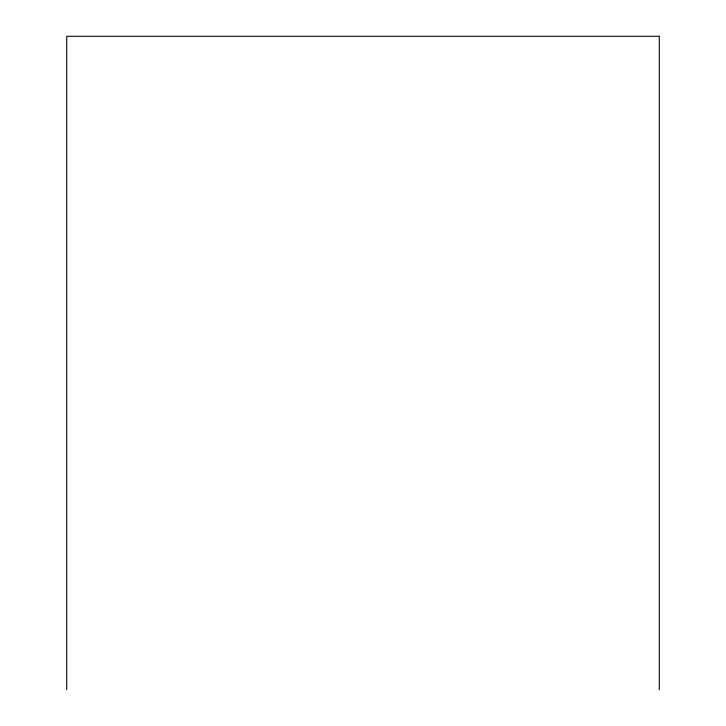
<?xml version="1.0" encoding="UTF-8"?>
<svg xmlns="http://www.w3.org/2000/svg" width="726" height="726" viewBox="0 0 726 726"><rect width="100%" height="100%" fill="white"/><g stroke="black" fill="none" stroke-linecap="round" stroke-linejoin="round"><path stroke-width="1.09" d="M659.29 689.7L659.29 36.3L66.71 36.3L66.71 689.7"/></g></svg>
